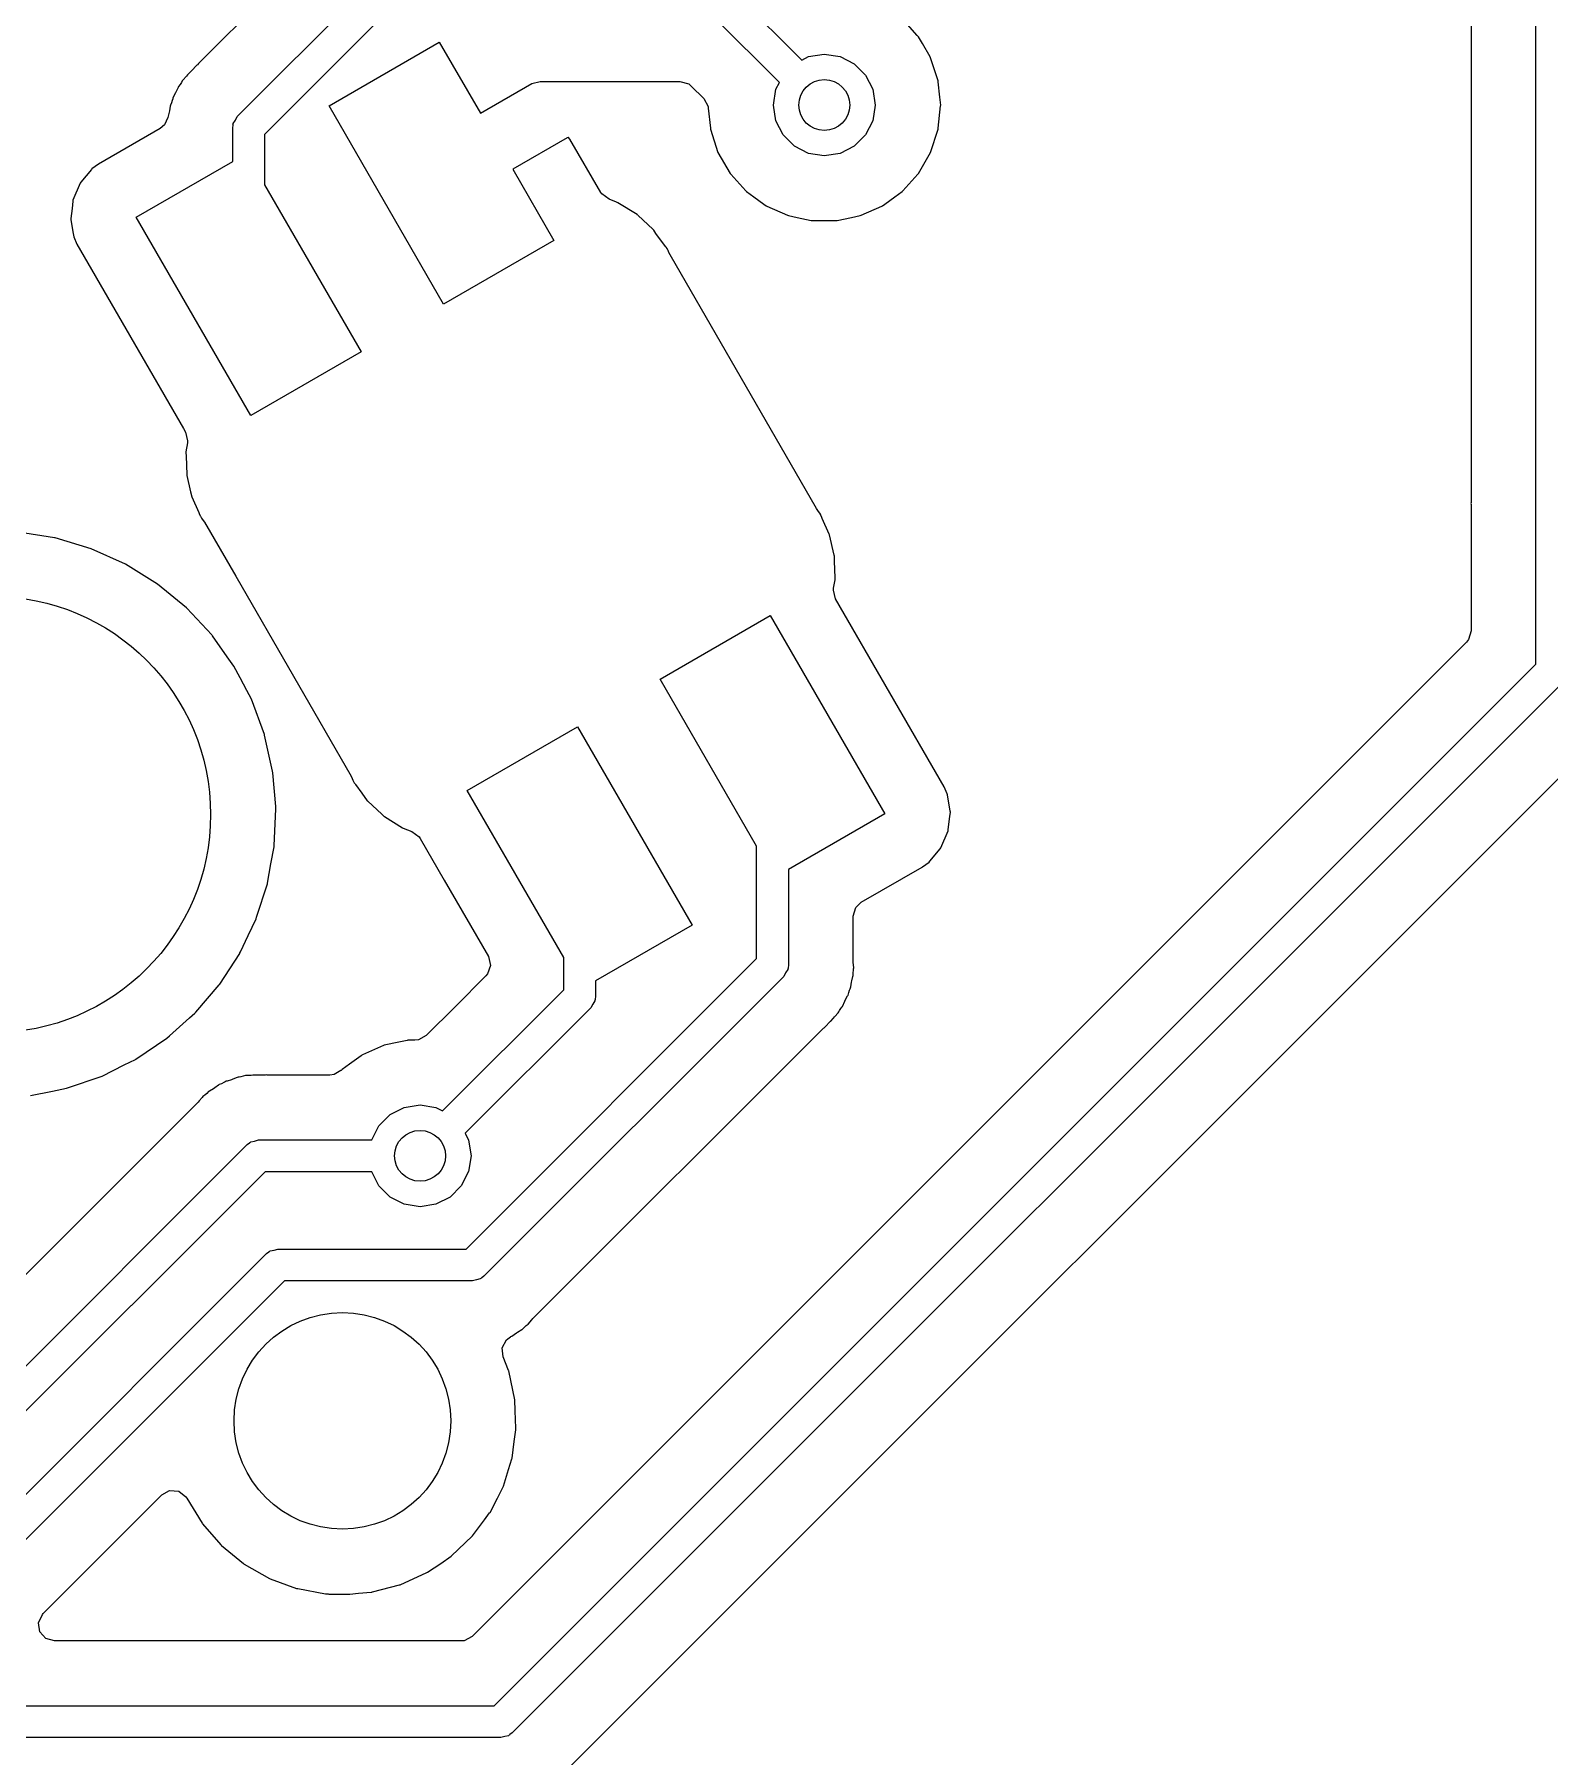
# Model space of a CAD drawing. Extents: x 189 to 319, y -167 to -61.
# Drawn here: x 242.08 to 253.98, y -156.48 to -142.96 of the extents above; entities that cross this region are included whole.
import ezdxf

# ---------------------------------------------------------------- set-up
doc = ezdxf.new("R2010")
doc.units = 0
doc.layers.add('BLACK', color=7, linetype='CONTINUOUS')

msp = doc.modelspace()

# ---------------------------------------------------------------- linework, layer by layer
at = {"layer": 'BLACK', "linetype": 'CONTINUOUS'}
for p, q in [((253.875, -147.903), (253.875, -127.688)), ((253.367, -132.069), (253.367, -146.621)), ((244.287, -142.268), (243.37, -143.185)), ((243.674, -143.601), (244.672, -142.603)), ((247.554, -142.603), (248.108, -143.157)), ((244.812, -142.816), (243.888, -143.741)), ((247.932, -143.333), (247.414, -142.816)), ((249.015, -142.963), (248.901, -142.836)), ((249.024, -142.973), (249.015, -142.963)), ((249.055, -143.026), (249.024, -142.973)), ((244.395, -143.516), (245.261, -143.016)), ((245.261, -143.016), (245.584, -143.575)), ((248.108, -143.157), (248.161, -143.13)), ((248.161, -143.13), (248.285, -143.11)), ((248.285, -143.11), (248.409, -143.13)), ((248.409, -143.13), (248.52, -143.186)), ((249.116, -143.132), (249.055, -143.026)), ((243.306, -143.25), (243.286, -143.269)), ((243.309, -143.247), (243.306, -143.25)), ((243.314, -143.242), (243.309, -143.247)), ((243.356, -143.197), (243.314, -143.242)), ((243.362, -143.193), (243.356, -143.197)), ((243.37, -143.185), (243.362, -143.193)), ((248.52, -143.186), (248.609, -143.275)), ((249.12, -143.138), (249.116, -143.132)), ((249.179, -143.32), (249.12, -143.138)), ((243.21, -143.371), (243.195, -143.405)), ((243.213, -143.364), (243.21, -143.371)), ((243.21, -143.371), (243.21, -143.371)), ((243.225, -143.348), (243.213, -143.364)), ((243.236, -143.332), (243.225, -143.348)), ((243.242, -143.321), (243.236, -143.332)), ((243.246, -143.314), (243.242, -143.321)), ((243.242, -143.321), (243.242, -143.321)), ((243.276, -143.282), (243.246, -143.314)), ((243.284, -143.273), (243.276, -143.282)), ((243.286, -143.269), (243.284, -143.273)), ((245.584, -143.575), (245.989, -143.341)), ((245.989, -143.341), (246.052, -143.324)), ((246.052, -143.324), (247.151, -143.324)), ((247.151, -143.324), (247.22, -143.344)), ((247.22, -143.344), (247.24, -143.361)), ((247.24, -143.361), (247.338, -143.459)), ((247.885, -143.51), (247.905, -143.386)), ((247.905, -143.386), (247.932, -143.333)), ((248.609, -143.275), (248.665, -143.386)), ((248.665, -143.386), (248.685, -143.51)), ((249.179, -143.327), (249.179, -143.32)), ((249.192, -143.447), (249.179, -143.327)), ((249.179, -143.327), (249.179, -143.327)), ((243.148, -143.519), (243.142, -143.555)), ((243.149, -143.511), (243.148, -143.519)), ((243.148, -143.519), (243.148, -143.519)), ((243.157, -143.492), (243.149, -143.511)), ((243.164, -143.474), (243.157, -143.492)), ((243.167, -143.462), (243.164, -143.474)), ((243.169, -143.454), (243.167, -143.462)), ((243.167, -143.462), (243.167, -143.462)), ((243.19, -143.415), (243.169, -143.454)), ((243.195, -143.405), (243.19, -143.415)), ((245.295, -145.074), (244.395, -143.516)), ((247.338, -143.459), (247.372, -143.521)), ((247.372, -143.521), (247.374, -143.535)), ((247.374, -143.535), (247.391, -143.693)), ((247.905, -143.634), (247.885, -143.51)), ((248.685, -143.51), (248.665, -143.634)), ((249.179, -143.693), (249.198, -143.517)), ((249.199, -143.51), (249.192, -143.447)), ((249.198, -143.517), (249.199, -143.51)), ((243.103, -143.666), (243.069, -143.694)), ((243.128, -143.609), (243.103, -143.666)), ((243.129, -143.609), (243.128, -143.609)), ((243.132, -143.598), (243.129, -143.609)), ((243.14, -143.566), (243.132, -143.598)), ((243.142, -143.555), (243.14, -143.566)), ((243.638, -143.689), (243.641, -143.667)), ((243.64, -143.662), (243.642, -143.66)), ((243.641, -143.667), (243.64, -143.662)), ((243.642, -143.66), (243.643, -143.654)), ((243.643, -143.654), (243.659, -143.628)), ((243.659, -143.628), (243.674, -143.601)), ((247.961, -143.745), (247.905, -143.634)), ((248.665, -143.634), (248.609, -143.745)), ((243.069, -143.694), (242.584, -143.974)), ((243.638, -143.953), (243.638, -143.689)), ((243.888, -143.741), (243.888, -144.136)), ((246.266, -143.768), (245.838, -144.015)), ((246.274, -143.765), (246.266, -143.768)), ((246.276, -143.766), (246.274, -143.765)), ((246.287, -143.777), (246.276, -143.766)), ((246.529, -144.196), (246.287, -143.777)), ((247.391, -143.693), (247.391, -143.7)), ((247.391, -143.7), (247.45, -143.882)), ((248.05, -143.834), (247.961, -143.745)), ((248.609, -143.745), (248.52, -143.834)), ((249.12, -143.882), (249.179, -143.7)), ((249.179, -143.7), (249.179, -143.693)), ((247.45, -143.882), (247.546, -144.047)), ((248.161, -143.89), (248.05, -143.834)), ((248.285, -143.91), (248.161, -143.89)), ((248.409, -143.89), (248.285, -143.91)), ((248.52, -143.834), (248.409, -143.89)), ((249.024, -144.047), (249.12, -143.882)), ((242.528, -144.017), (242.446, -144.117)), ((242.533, -144.011), (242.528, -144.017)), ((242.528, -144.017), (242.528, -144.017)), ((242.584, -143.974), (242.533, -144.011)), ((242.88, -144.391), (243.638, -143.953)), ((245.838, -144.015), (246.161, -144.574)), ((247.546, -144.047), (247.55, -144.052)), ((247.55, -144.052), (247.55, -144.052)), ((247.55, -144.052), (247.669, -144.184)), ((248.901, -144.184), (249.02, -144.052)), ((249.02, -144.052), (249.024, -144.047)), ((249.02, -144.052), (249.02, -144.052)), ((242.441, -144.124), (242.383, -144.258)), ((242.446, -144.117), (242.441, -144.124)), ((242.446, -144.117), (242.446, -144.117)), ((243.888, -144.136), (244.646, -145.449)), ((246.537, -144.208), (246.529, -144.196)), ((246.594, -144.25), (246.537, -144.208)), ((247.669, -144.184), (247.674, -144.189)), ((247.674, -144.189), (247.732, -144.231)), ((248.838, -144.231), (248.896, -144.189)), ((248.896, -144.189), (248.901, -144.184)), ((242.376, -144.322), (242.366, -144.402)), ((242.382, -144.266), (242.376, -144.322)), ((242.383, -144.258), (242.382, -144.266)), ((242.382, -144.266), (242.382, -144.266)), ((246.652, -144.272), (246.594, -144.25)), ((246.663, -144.277), (246.652, -144.272)), ((246.815, -144.371), (246.663, -144.277)), ((247.732, -144.231), (247.81, -144.288)), ((247.81, -144.288), (247.828, -144.301)), ((247.828, -144.301), (247.834, -144.304)), ((247.834, -144.304), (247.834, -144.304)), ((247.834, -144.304), (247.995, -144.375)), ((248.575, -144.375), (248.736, -144.304)), ((248.736, -144.304), (248.742, -144.301)), ((248.736, -144.304), (248.736, -144.304)), ((248.742, -144.301), (248.76, -144.288)), ((248.76, -144.288), (248.838, -144.231)), ((242.366, -144.402), (242.367, -144.411)), ((242.367, -144.411), (242.367, -144.411)), ((242.367, -144.411), (242.385, -144.518)), ((243.78, -145.949), (242.88, -144.391)), ((246.819, -144.375), (246.815, -144.371)), ((246.82, -144.375), (246.819, -144.375)), ((246.941, -144.489), (246.82, -144.375)), ((247.995, -144.375), (248.003, -144.379)), ((248.003, -144.379), (248.072, -144.394)), ((248.072, -144.394), (248.183, -144.417)), ((248.183, -144.417), (248.183, -144.417)), ((248.183, -144.417), (248.19, -144.418)), ((248.19, -144.418), (248.38, -144.418)), ((248.38, -144.418), (248.387, -144.417)), ((248.387, -144.417), (248.498, -144.394)), ((248.387, -144.417), (248.387, -144.417)), ((248.498, -144.394), (248.567, -144.379)), ((248.567, -144.379), (248.575, -144.375)), ((242.385, -144.518), (242.39, -144.546)), ((242.39, -144.546), (242.415, -144.603)), ((242.415, -144.603), (243.251, -146.052)), ((246.161, -144.574), (245.295, -145.074)), ((246.946, -144.493), (246.941, -144.489)), ((246.941, -144.489), (246.941, -144.489)), ((246.963, -144.518), (246.946, -144.493)), ((247.037, -144.621), (246.963, -144.518)), ((247.041, -144.626), (247.037, -144.621)), ((247.042, -144.627), (247.041, -144.626)), ((247.05, -144.638), (247.042, -144.627)), ((247.057, -144.649), (247.05, -144.638)), ((247.058, -144.654), (247.057, -144.649)), ((247.064, -144.668), (247.058, -144.654)), ((247.058, -144.654), (247.058, -144.654)), ((247.073, -144.687), (247.064, -144.668)), ((248.223, -146.68), (247.073, -144.687)), ((244.646, -145.449), (243.78, -145.949)), ((243.251, -146.052), (243.267, -146.079)), ((243.267, -146.079), (243.284, -146.148)), ((243.283, -146.163), (243.271, -146.235)), ((243.271, -146.235), (243.271, -146.241)), ((243.271, -146.241), (243.271, -146.241)), ((243.271, -146.241), (243.272, -146.267)), ((243.284, -146.148), (243.283, -146.163)), ((243.272, -146.267), (243.277, -146.414)), ((243.277, -146.414), (243.278, -146.42)), ((243.278, -146.42), (243.278, -146.42)), ((243.278, -146.42), (243.308, -146.549)), ((243.308, -146.549), (243.317, -146.588)), ((243.317, -146.588), (243.373, -146.711)), ((253.366, -146.633), (253.364, -146.64)), ((253.364, -146.64), (253.365, -146.648)), ((253.365, -146.648), (253.365, -146.648)), ((253.365, -146.648), (253.366, -146.708)), ((253.367, -146.621), (253.366, -146.633)), ((243.373, -146.711), (243.376, -146.719)), ((243.376, -146.719), (243.382, -146.736)), ((243.382, -146.736), (243.382, -146.736)), ((243.382, -146.736), (243.384, -146.741)), ((243.384, -146.741), (243.39, -146.751)), ((243.39, -146.751), (243.393, -146.755)), ((243.393, -146.755), (243.407, -146.773)), ((243.407, -146.773), (243.417, -146.788)), ((248.233, -146.695), (248.223, -146.68)), ((248.247, -146.713), (248.233, -146.695)), ((248.25, -146.717), (248.247, -146.713)), ((248.247, -146.713), (248.247, -146.713)), ((248.257, -146.728), (248.25, -146.717)), ((248.258, -146.732), (248.257, -146.728)), ((248.265, -146.75), (248.258, -146.732)), ((248.258, -146.732), (248.258, -146.732)), ((248.268, -146.758), (248.265, -146.75)), ((248.324, -146.88), (248.268, -146.758)), ((253.366, -146.708), (253.367, -146.712)), ((253.367, -146.712), (253.367, -147.64)), ((242.239, -146.911), (241.955, -146.866)), ((242.244, -146.911), (242.239, -146.911)), ((242.239, -146.911), (242.239, -146.911)), ((242.527, -146.996), (242.244, -146.911)), ((243.417, -146.788), (243.662, -147.212)), ((248.325, -146.886), (248.324, -146.88)), ((248.362, -147.046), (248.325, -146.886)), ((248.325, -146.886), (248.325, -146.886)), ((242.796, -147.117), (242.527, -146.996)), ((248.364, -147.054), (248.362, -147.046)), ((248.365, -147.094), (248.364, -147.054)), ((243.047, -147.273), (242.796, -147.117)), ((248.37, -147.225), (248.365, -147.094)), ((243.275, -147.46), (243.047, -147.273)), ((243.662, -147.212), (244.568, -148.781)), ((248.357, -147.32), (248.358, -147.305)), ((248.373, -147.389), (248.357, -147.32)), ((248.358, -147.305), (248.369, -147.239)), ((248.369, -147.239), (248.37, -147.233)), ((248.369, -147.239), (248.369, -147.239)), ((248.37, -147.233), (248.37, -147.225)), ((243.278, -147.463), (243.275, -147.46)), ((249.226, -148.865), (248.373, -147.389)), ((243.474, -147.673), (243.278, -147.463)), ((246.995, -148.019), (247.861, -147.519)), ((247.861, -147.519), (248.761, -149.078)), ((243.477, -147.676), (243.474, -147.673)), ((243.474, -147.673), (243.474, -147.673)), ((243.479, -147.679), (243.477, -147.676)), ((243.596, -147.844), (243.479, -147.679)), ((243.479, -147.679), (243.479, -147.679)), ((253.33, -147.73), (245.519, -155.54)), ((253.346, -147.709), (253.33, -147.73)), ((253.367, -147.64), (253.346, -147.709)), ((243.648, -147.917), (243.596, -147.844)), ((243.697, -148.009), (243.648, -147.917)), ((245.693, -156.085), (253.875, -147.903)), ((243.75, -148.11), (243.697, -148.009)), ((243.785, -148.178), (243.75, -148.11)), ((254.088, -148.043), (245.833, -156.298)), ((247.753, -149.332), (246.995, -148.019)), ((243.887, -148.455), (243.785, -148.178)), ((245.48, -148.894), (246.346, -148.394)), ((246.346, -148.394), (247.246, -149.953)), ((243.888, -148.459), (243.887, -148.455)), ((243.941, -148.697), (243.888, -148.459)), ((243.888, -148.459), (243.888, -148.459)), ((246.218, -156.633), (254.392, -148.459)), ((243.952, -148.743), (243.941, -148.697)), ((243.953, -148.755), (243.952, -148.743)), ((243.976, -149.02), (243.953, -148.755)), ((244.568, -148.781), (244.577, -148.8)), ((244.577, -148.8), (244.582, -148.814)), ((244.582, -148.814), (244.582, -148.814)), ((244.582, -148.814), (244.584, -148.819)), ((244.584, -148.819), (244.59, -148.83)), ((244.59, -148.83), (244.593, -148.834)), ((244.593, -148.834), (244.593, -148.834)), ((244.593, -148.834), (244.6, -148.843)), ((244.6, -148.843), (244.603, -148.847)), ((244.603, -148.847), (244.652, -148.915)), ((244.652, -148.915), (244.695, -148.975)), ((246.238, -150.207), (245.48, -148.894)), ((249.251, -148.922), (249.226, -148.865)), ((249.252, -148.93), (249.251, -148.922)), ((249.273, -149.057), (249.252, -148.93)), ((249.252, -148.93), (249.252, -148.93)), ((243.964, -149.328), (243.977, -149.042)), ((243.977, -149.037), (243.976, -149.02)), ((243.977, -149.042), (243.977, -149.037)), ((243.977, -149.042), (243.977, -149.042)), ((244.695, -148.975), (244.7, -148.979)), ((244.7, -148.979), (244.7, -148.979)), ((244.7, -148.979), (244.809, -149.081)), ((244.809, -149.081), (244.826, -149.097)), ((248.761, -149.078), (248.003, -149.515)), ((249.271, -149.1), (249.275, -149.066)), ((249.275, -149.066), (249.273, -149.057)), ((244.826, -149.097), (244.831, -149.1)), ((244.831, -149.1), (244.831, -149.1)), ((244.831, -149.1), (244.972, -149.188)), ((244.972, -149.188), (244.972, -149.188)), ((244.972, -149.188), (244.978, -149.192)), ((244.978, -149.192), (245.046, -149.217)), ((245.046, -149.217), (245.103, -149.26)), ((249.2, -149.345), (249.257, -149.211)), ((249.257, -149.211), (249.259, -149.2)), ((249.259, -149.2), (249.271, -149.1)), ((243.939, -149.471), (243.963, -149.337)), ((243.963, -149.337), (243.964, -149.332)), ((243.963, -149.337), (243.963, -149.337)), ((243.964, -149.332), (243.964, -149.328)), ((245.103, -149.26), (245.111, -149.272)), ((245.111, -149.272), (245.299, -149.599)), ((247.753, -150.215), (247.753, -149.332)), ((249.113, -149.451), (249.194, -149.352)), ((249.194, -149.352), (249.2, -149.345)), ((249.194, -149.352), (249.194, -149.352)), ((243.912, -149.623), (243.939, -149.471)), ((249.057, -149.494), (249.108, -149.457)), ((249.108, -149.457), (249.113, -149.451)), ((243.911, -149.627), (243.912, -149.623)), ((245.299, -149.599), (245.647, -150.2)), ((248.003, -149.515), (248.003, -150.267)), ((248.575, -149.773), (249.054, -149.496)), ((249.054, -149.496), (249.057, -149.494)), ((249.054, -149.496), (249.054, -149.496)), ((243.826, -149.889), (243.911, -149.627)), ((243.911, -149.627), (243.911, -149.627)), ((243.822, -149.904), (243.826, -149.889)), ((248.512, -149.882), (248.532, -149.814)), ((248.512, -150.231), (248.512, -149.882)), ((248.532, -149.814), (248.575, -149.773)), ((243.76, -150.034), (243.822, -149.904)), ((247.246, -149.953), (246.488, -150.39)), ((243.695, -150.171), (243.7, -150.161)), ((243.7, -150.161), (243.76, -150.034)), ((243.536, -150.415), (243.693, -150.175)), ((243.693, -150.175), (243.695, -150.171)), ((243.693, -150.175), (243.693, -150.175)), ((245.471, -152.497), (247.753, -150.215)), ((245.663, -150.269), (245.64, -150.336)), ((245.647, -150.2), (245.663, -150.269)), ((246.238, -150.461), (246.238, -150.207)), ((247.998, -150.302), (247.981, -150.328)), ((247.999, -150.296), (247.998, -150.302)), ((248, -150.294), (247.999, -150.296)), ((248.003, -150.267), (248, -150.289)), ((248, -150.289), (248, -150.294)), ((248.512, -150.243), (248.512, -150.231)), ((248.516, -150.287), (248.512, -150.243)), ((248.513, -150.307), (248.515, -150.295)), ((248.515, -150.295), (248.516, -150.287)), ((243.348, -150.635), (243.531, -150.422)), ((243.531, -150.422), (243.534, -150.419)), ((243.531, -150.422), (243.531, -150.422)), ((243.534, -150.419), (243.536, -150.415)), ((243.536, -150.415), (243.536, -150.415)), ((245.627, -150.352), (245.388, -150.591)), ((247.966, -150.355), (245.612, -152.71)), ((245.64, -150.336), (245.627, -150.352)), ((246.488, -150.39), (246.488, -150.512)), ((247.981, -150.328), (247.966, -150.355)), ((248.491, -150.445), (248.493, -150.437)), ((248.493, -150.437), (248.498, -150.401)), ((248.493, -150.437), (248.493, -150.437)), ((248.498, -150.401), (248.501, -150.39)), ((248.501, -150.39), (248.51, -150.355)), ((248.51, -150.355), (248.512, -150.347)), ((248.51, -150.355), (248.51, -150.355)), ((248.512, -150.327), (248.513, -150.307)), ((248.512, -150.347), (248.512, -150.327)), ((245.287, -151.412), (246.238, -150.461)), ((246.482, -150.548), (246.466, -150.574)), ((246.483, -150.542), (246.482, -150.548)), ((246.485, -150.539), (246.483, -150.542)), ((246.488, -150.512), (246.484, -150.534)), ((246.484, -150.534), (246.485, -150.539)), ((248.428, -150.592), (248.445, -150.551)), ((248.445, -150.551), (248.45, -150.541)), ((248.45, -150.541), (248.468, -150.509)), ((248.468, -150.509), (248.472, -150.502)), ((248.468, -150.509), (248.468, -150.509)), ((248.472, -150.502), (248.477, -150.482)), ((248.477, -150.482), (248.483, -150.464)), ((248.483, -150.464), (248.488, -150.452)), ((248.488, -150.452), (248.491, -150.445)), ((248.488, -150.452), (248.488, -150.452)), ((243.142, -150.822), (243.3, -150.681)), ((243.3, -150.681), (243.342, -150.643)), ((243.342, -150.643), (243.348, -150.635)), ((245.388, -150.591), (245.159, -150.82)), ((246.451, -150.601), (245.463, -151.588)), ((246.466, -150.574), (246.451, -150.601)), ((248.332, -150.709), (248.335, -150.706)), ((248.335, -150.706), (248.354, -150.687)), ((248.354, -150.687), (248.357, -150.683)), ((248.357, -150.683), (248.364, -150.674)), ((248.364, -150.674), (248.367, -150.671)), ((248.367, -150.671), (248.395, -150.642)), ((248.395, -150.642), (248.4, -150.633)), ((248.4, -150.633), (248.404, -150.624)), ((248.404, -150.624), (248.415, -150.608)), ((248.415, -150.608), (248.423, -150.598)), ((248.423, -150.598), (248.428, -150.592)), ((248.423, -150.598), (248.423, -150.598)), ((242.877, -151.006), (243.122, -150.84)), ((243.122, -150.84), (243.142, -150.822)), ((245.159, -150.82), (245.097, -150.854)), ((245.996, -153.044), (248.27, -150.771)), ((248.27, -150.771), (248.279, -150.763)), ((248.279, -150.763), (248.285, -150.759)), ((248.285, -150.759), (248.292, -150.751)), ((248.292, -150.751), (248.332, -150.709)), ((244.648, -150.978), (244.556, -151.045)), ((244.653, -150.974), (244.648, -150.978)), ((244.648, -150.978), (244.648, -150.978)), ((244.659, -150.971), (244.653, -150.974)), ((244.822, -150.899), (244.659, -150.971)), ((244.659, -150.971), (244.659, -150.971)), ((244.828, -150.896), (244.822, -150.899)), ((244.822, -150.899), (244.822, -150.899)), ((244.942, -150.872), (244.828, -150.896)), ((245.008, -150.858), (244.942, -150.872)), ((245.015, -150.856), (245.008, -150.858)), ((245.008, -150.858), (245.008, -150.858)), ((245.07, -150.856), (245.015, -150.856)), ((245.097, -150.854), (245.07, -150.856)), ((242.613, -151.138), (242.786, -151.051)), ((242.786, -151.051), (242.874, -151.008)), ((242.874, -151.008), (242.877, -151.006)), ((242.874, -151.008), (242.874, -151.008)), ((244.488, -151.094), (244.435, -151.127)), ((244.489, -151.095), (244.488, -151.094)), ((244.494, -151.091), (244.489, -151.095)), ((244.499, -151.086), (244.494, -151.091)), ((244.556, -151.045), (244.499, -151.086)), ((242.224, -151.256), (242.334, -151.234)), ((242.334, -151.234), (242.613, -151.138)), ((243.487, -151.238), (243.455, -151.256)), ((243.497, -151.231), (243.487, -151.238)), ((243.526, -151.21), (243.497, -151.231)), ((243.532, -151.205), (243.526, -151.21)), ((243.526, -151.21), (243.526, -151.21)), ((243.551, -151.198), (243.532, -151.205)), ((243.569, -151.189), (243.551, -151.198)), ((243.58, -151.183), (243.569, -151.189)), ((243.586, -151.179), (243.58, -151.183)), ((243.58, -151.183), (243.58, -151.183)), ((243.594, -151.177), (243.586, -151.179)), ((243.629, -151.167), (243.594, -151.177)), ((243.594, -151.177), (243.594, -151.177)), ((243.64, -151.163), (243.629, -151.167)), ((243.674, -151.149), (243.64, -151.163)), ((243.681, -151.147), (243.674, -151.149)), ((243.674, -151.149), (243.674, -151.149)), ((243.689, -151.146), (243.681, -151.147)), ((243.701, -151.144), (243.689, -151.146)), ((243.689, -151.146), (243.689, -151.146)), ((243.721, -151.14), (243.701, -151.144)), ((243.74, -151.134), (243.721, -151.14)), ((243.748, -151.134), (243.74, -151.134)), ((243.752, -151.134), (243.748, -151.134)), ((243.784, -151.133), (243.752, -151.134)), ((243.796, -151.132), (243.784, -151.133)), ((243.8, -151.131), (243.796, -151.132)), ((243.796, -151.132), (243.796, -151.132)), ((243.796, -151.132), (243.796, -151.132)), ((243.828, -151.131), (243.8, -151.131)), ((243.832, -151.131), (243.828, -151.131)), ((243.892, -151.13), (243.832, -151.131)), ((243.9, -151.129), (243.892, -151.13)), ((243.892, -151.13), (243.892, -151.13)), ((243.908, -151.131), (243.9, -151.129)), ((243.919, -151.131), (243.908, -151.131)), ((244.402, -151.131), (243.919, -151.131)), ((244.435, -151.127), (244.402, -151.131)), ((243.367, -151.342), (240.439, -154.27)), ((242.049, -151.292), (242.224, -151.256)), ((243.375, -151.334), (243.367, -151.342)), ((243.398, -151.306), (243.375, -151.334)), ((243.403, -151.3), (243.398, -151.306)), ((243.419, -151.288), (243.403, -151.3)), ((243.434, -151.275), (243.419, -151.288)), ((243.449, -151.26), (243.434, -151.275)), ((243.455, -151.256), (243.449, -151.26)), ((243.455, -151.256), (243.455, -151.256)), ((244.986, -151.385), (245.11, -151.365)), ((245.11, -151.365), (245.234, -151.385)), ((244.786, -151.53), (244.875, -151.441)), ((244.875, -151.441), (244.986, -151.385)), ((245.234, -151.385), (245.287, -151.412)), ((243.78, -151.655), (243.81, -151.649)), ((243.81, -151.649), (243.84, -151.64)), ((243.84, -151.64), (244.73, -151.64)), ((244.73, -151.64), (244.786, -151.53)), ((245.463, -151.588), (245.49, -151.641)), ((245.49, -151.641), (245.51, -151.765)), ((240.613, -154.815), (243.752, -151.677)), ((243.752, -151.677), (243.769, -151.663)), ((243.769, -151.663), (243.772, -151.66)), ((243.772, -151.66), (243.775, -151.659)), ((243.775, -151.659), (243.78, -151.655)), ((245.51, -151.765), (245.49, -151.889)), ((243.892, -151.89), (240.753, -155.028)), ((244.73, -151.89), (243.892, -151.89)), ((244.786, -152), (244.73, -151.89)), ((245.49, -151.889), (245.434, -152)), ((244.875, -152.089), (244.786, -152)), ((245.434, -152), (245.345, -152.089)), ((244.986, -152.145), (244.875, -152.089)), ((245.11, -152.165), (244.986, -152.145)), ((245.234, -152.145), (245.11, -152.165)), ((245.345, -152.089), (245.234, -152.145)), ((240.987, -155.45), (243.904, -152.533)), ((243.904, -152.533), (243.922, -152.52)), ((243.922, -152.52), (243.925, -152.517)), ((243.925, -152.517), (243.928, -152.516)), ((243.928, -152.516), (243.933, -152.512)), ((243.933, -152.512), (243.963, -152.505)), ((243.963, -152.505), (243.992, -152.497)), ((243.992, -152.497), (245.471, -152.497)), ((245.583, -152.732), (245.553, -152.738)), ((245.588, -152.728), (245.583, -152.732)), ((245.591, -152.727), (245.588, -152.728)), ((245.594, -152.724), (245.591, -152.727)), ((245.612, -152.71), (245.594, -152.724)), ((244.044, -152.747), (241.128, -155.663)), ((245.523, -152.747), (244.044, -152.747)), ((245.553, -152.738), (245.523, -152.747)), ((245.876, -153.149), (245.908, -153.13)), ((245.908, -153.13), (245.915, -153.126)), ((245.908, -153.13), (245.908, -153.13)), ((245.915, -153.126), (245.929, -153.112)), ((245.929, -153.112), (245.944, -153.099)), ((245.944, -153.099), (245.96, -153.087)), ((245.96, -153.087), (245.988, -153.053)), ((245.988, -153.053), (245.996, -153.044)), ((245.756, -153.273), (245.789, -153.21)), ((245.763, -153.343), (245.756, -153.273)), ((245.789, -153.21), (245.819, -153.187)), ((245.819, -153.187), (245.823, -153.184)), ((245.823, -153.184), (245.831, -153.181)), ((245.831, -153.181), (245.867, -153.155)), ((245.867, -153.155), (245.876, -153.149)), ((245.805, -153.45), (245.763, -153.343)), ((245.807, -153.455), (245.805, -153.45)), ((245.854, -153.681), (245.807, -153.455)), ((245.857, -153.768), (245.854, -153.681)), ((245.862, -153.903), (245.857, -153.768)), ((245.85, -154.008), (245.862, -153.917)), ((245.863, -153.912), (245.862, -153.903)), ((245.862, -153.917), (245.863, -153.912)), ((245.862, -153.917), (245.862, -153.917)), ((245.832, -154.14), (245.85, -154.008)), ((245.805, -154.23), (245.831, -154.145)), ((245.831, -154.145), (245.832, -154.14)), ((245.831, -154.145), (245.831, -154.145)), ((245.764, -154.361), (245.805, -154.23)), ((242.149, -155.361), (243.081, -154.429)), ((243.081, -154.429), (243.143, -154.395)), ((243.143, -154.395), (243.214, -154.4)), ((243.214, -154.4), (243.271, -154.443)), ((243.271, -154.443), (243.278, -154.454)), ((243.278, -154.454), (243.278, -154.454)), ((243.278, -154.454), (243.398, -154.651)), ((245.66, -154.566), (245.717, -154.454)), ((245.717, -154.454), (245.762, -154.365)), ((245.762, -154.365), (245.764, -154.361)), ((245.762, -154.365), (245.762, -154.365)), ((245.522, -154.751), (245.616, -154.625)), ((245.616, -154.625), (245.656, -154.57)), ((245.656, -154.57), (245.66, -154.566)), ((245.656, -154.57), (245.656, -154.57)), ((243.398, -154.651), (243.401, -154.655)), ((243.401, -154.655), (243.544, -154.82)), ((245.355, -154.911), (245.522, -154.751)), ((243.544, -154.82), (243.549, -154.825)), ((243.549, -154.825), (243.578, -154.85)), ((243.578, -154.85), (243.723, -154.968)), ((243.723, -154.968), (243.723, -154.968)), ((243.723, -154.968), (243.727, -154.972)), ((243.727, -154.972), (243.928, -155.086)), ((245.164, -155.039), (245.168, -155.036)), ((245.168, -155.036), (245.272, -154.967)), ((245.168, -155.036), (245.168, -155.036)), ((245.272, -154.967), (245.355, -154.911)), ((243.928, -155.086), (243.933, -155.088)), ((243.933, -155.088), (243.933, -155.088)), ((243.933, -155.088), (244.14, -155.163)), ((244.14, -155.163), (244.14, -155.163)), ((244.14, -155.163), (244.145, -155.164)), ((244.145, -155.164), (244.15, -155.165)), ((244.15, -155.165), (244.15, -155.165)), ((244.15, -155.165), (244.368, -155.205)), ((244.735, -155.191), (244.948, -155.135)), ((244.948, -155.135), (244.953, -155.134)), ((244.948, -155.135), (244.948, -155.135)), ((244.953, -155.134), (244.958, -155.132)), ((244.958, -155.132), (245.159, -155.042)), ((244.958, -155.132), (244.958, -155.132)), ((245.159, -155.042), (245.164, -155.039)), ((244.368, -155.205), (244.368, -155.205)), ((244.368, -155.205), (244.372, -155.206)), ((244.372, -155.206), (244.389, -155.206)), ((244.389, -155.206), (244.394, -155.207)), ((244.394, -155.207), (244.394, -155.207)), ((244.394, -155.207), (244.396, -155.207)), ((244.396, -155.207), (244.558, -155.207)), ((244.558, -155.207), (244.625, -155.201)), ((244.625, -155.201), (244.725, -155.193)), ((244.725, -155.193), (244.725, -155.192)), ((244.725, -155.192), (244.73, -155.192)), ((244.73, -155.192), (244.735, -155.191)), ((244.735, -155.191), (244.735, -155.191)), ((242.113, -155.433), (242.143, -155.368)), ((242.123, -155.503), (242.113, -155.433)), ((242.143, -155.368), (242.149, -155.361)), ((242.17, -155.556), (242.123, -155.503)), ((242.238, -155.576), (242.17, -155.556)), ((245.43, -155.576), (242.238, -155.576)), ((245.457, -155.574), (245.43, -155.576)), ((245.519, -155.54), (245.457, -155.574)), ((234.367, -156.085), (245.693, -156.085)), ((245.745, -156.335), (234.315, -156.335)), ((245.775, -156.326), (245.745, -156.335)), ((245.805, -156.32), (245.775, -156.326)), ((245.81, -156.316), (245.805, -156.32)), ((245.813, -156.315), (245.81, -156.316)), ((245.816, -156.312), (245.813, -156.315)), ((245.833, -156.298), (245.816, -156.312))]:
    msp.add_line(p, q, dxfattribs=at)
at = {"layer": 'BLACK'}
for centre, radius in [((248.285, -143.51), 0.2), ((241.75, -149.084), 1.7145), ((245.11, -151.765), 0.2), ((244.5, -153.847), 0.8509)]:
    msp.add_circle(centre, radius, dxfattribs=at)

doc.saveas('drawing.dxf')
